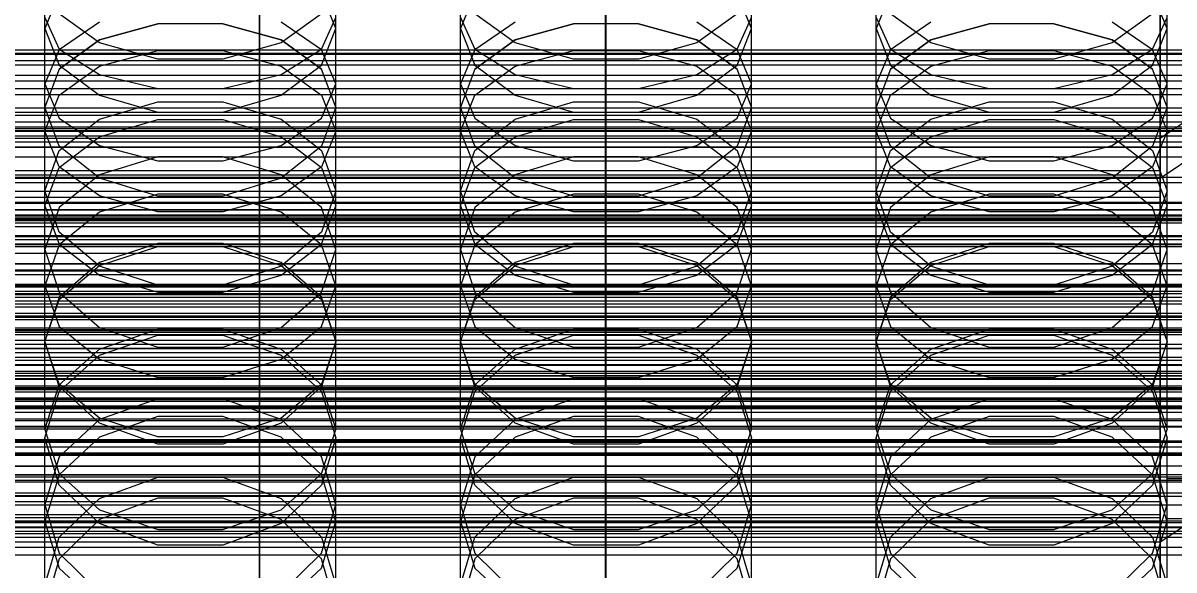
# Model space of a CAD drawing. Header units: millimetres. Extents: x -1970 to 59977, y -65068 to 6837.
# Drawn here: x -34.2 to 132, y -34030.7 to -33951.7 of the extents above; entities that cross this region are included whole.
import ezdxf

# ---------------------------------------------------------------- set-up
doc = ezdxf.new("R2010")
doc.units = ezdxf.units.MM
for name, color, linetype, lineweight in [('COTAS_O', 1, 'Continuous', 0), ('frontal_briquetadora', 7, 'Continuous', 0), ('frontal_C01', 7, 'Continuous', 0), ('frontal_C02', 7, 'Continuous', 0), ('frontal_C03', 7, 'Continuous', 0), ('frontal_mezcladora', 7, 'Continuous', 0), ('frontal_secador', 7, 'Continuous', 0)]:
    doc.layers.add(name, color=color, linetype=linetype, lineweight=lineweight)
doc.dimstyles.new('R19_100', dxfattribs={"dimtxt": 250, "dimasz": 150, "dimexe": 150, "dimexo": 80, "dimgap": 100, "dimtad": 1, "dimtih": 1, "dimtoh": 1, "dimdsep": 46, "dimcen": 0.09, "dimadec": 0, "dimazin": 0, "dimtfac": 1, "dimtdec": 4, "dimtofl": 0, "dimtmove": 0, "dimatfit": 3, "dimfxl": 1, "dimtolj": 1, "dimtzin": 0, "dimarcsym": 0})

# ---------------------------------------------------------------- blocks, each defined once
blk = doc.blocks.new('*D39')
at = {"layer": 'COTAS_O', "color": 0, "lineweight": -2, "transparency": 16777216}
for p, q in [((-1725, -34320), (-1725, -33550)), ((1725, -34320), (1725, -33550)), ((-1575, -33700), (1575, -33700))]:
    blk.add_line(p, q, dxfattribs=at)
at = {"layer": 'COTAS_O', "color": 0, "transparency": 16777216}
for points in [[(-1575, -33675), (-1575, -33725), (-1725, -33700)], [(1575, -33675), (1575, -33725), (1725, -33700)]]:
    blk.add_solid(points, dxfattribs=at)
at = {"layer": 'Defpoints', "color": 0, "transparency": 16777216}
for p in [(1725, -33700), (-1725, -34400), (1725, -34400)]:
    blk.add_point(p, dxfattribs=at)
blk = doc.blocks.new('*D42')
at = {"layer": 'COTAS_O', "color": 0, "lineweight": -2, "transparency": 16777216}
for p, q in [((-570, -33700), (200, -33700)), ((50, -34750), (50, -33850)), ((-570, -34900), (200, -34900))]:
    blk.add_line(p, q, dxfattribs=at)
at = {"layer": 'COTAS_O', "color": 0, "transparency": 16777216}
for points in [[(25, -33850), (75, -33850), (50, -33700)], [(25, -34750), (75, -34750), (50, -34900)]]:
    blk.add_solid(points, dxfattribs=at)
at = {"layer": 'Defpoints', "color": 0, "transparency": 16777216}
for p in [(-650, -33700), (50, -33700), (-650, -34900)]:
    blk.add_point(p, dxfattribs=at)

msp = doc.modelspace()

# ---------------------------------------------------------------- linework, layer by layer
at = {"layer": 'frontal_briquetadora'}
for p, q in [((-31, -33960.462), (-31, -33945.334)), ((11, -33960.462), (11, -33945.334)), ((29, -33960.462), (29, -33945.334)), ((71, -33960.462), (71, -33945.334)), ((89, -33960.462), (89, -33945.334)), ((131, -33960.462), (131, -33945.334)), ((-28.92, -33947.366), (-31, -33952.465)), ((11, -33952.465), (8.92, -33947.366)), ((31.08, -33947.366), (29, -33952.465)), ((71, -33952.465), (68.92, -33947.366)), ((91.08, -33947.366), (89, -33952.465)), ((131, -33952.465), (128.92, -33947.366)), ((-31, -33950.89), (-28.92, -33955.446)), ((-23.094, -33954.52), (-28.92, -33950.361)), ((8.92, -33950.361), (3.094, -33954.52)), ((8.92, -33955.446), (11, -33950.89)), ((29, -33950.89), (31.08, -33955.446)), ((36.906, -33954.52), (31.08, -33950.361)), ((68.92, -33950.361), (63.094, -33954.52)), ((68.92, -33955.446), (71, -33950.89)), ((89, -33950.89), (91.08, -33955.446)), ((96.906, -33954.52), (91.08, -33950.361)), ((128.92, -33950.361), (123.094, -33954.52)), ((128.92, -33955.446), (131, -33950.89)), ((-31, -33967.266), (-31, -33952.465)), ((-31, -33952.465), (-28.92, -33957.738)), ((-23.093, -33951.565), (-28.92, -33955.525)), ((-14.674, -33951.768), (-23.094, -33954.085)), ((-23.094, -33954.085), (-14.674, -33951.768)), ((-5.326, -33951.768), (-14.674, -33951.768)), ((3.094, -33954.085), (-5.326, -33951.768)), ((-5.326, -33951.768), (3.094, -33954.085)), ((8.92, -33955.525), (3.093, -33951.565)), ((8.92, -33957.738), (11, -33952.465)), ((11, -33967.266), (11, -33952.465)), ((29, -33967.266), (29, -33952.465)), ((29, -33952.465), (31.08, -33957.738)), ((36.907, -33951.565), (31.08, -33955.525)), ((45.326, -33951.768), (36.906, -33954.085)), ((36.906, -33954.085), (45.326, -33951.768)), ((54.674, -33951.768), (45.326, -33951.768)), ((63.094, -33954.085), (54.674, -33951.768)), ((54.674, -33951.768), (63.094, -33954.085)), ((68.92, -33955.525), (63.093, -33951.565)), ((68.92, -33957.738), (71, -33952.465)), ((71, -33967.266), (71, -33952.465)), ((89, -33967.266), (89, -33952.465)), ((89, -33952.465), (91.08, -33957.738)), ((96.907, -33951.565), (91.08, -33955.525)), ((105.326, -33951.768), (96.906, -33954.085)), ((96.906, -33954.085), (105.326, -33951.768)), ((114.674, -33951.768), (105.326, -33951.768)), ((123.094, -33954.085), (114.674, -33951.768)), ((114.674, -33951.768), (123.094, -33954.085)), ((128.92, -33955.525), (123.093, -33951.565)), ((128.92, -33957.738), (131, -33952.465)), ((131, -33967.266), (131, -33952.465)), ((-23.094, -33954.085), (-28.92, -33958.344)), ((-28.92, -33958.344), (-23.094, -33954.085)), ((8.92, -33958.344), (3.094, -33954.085)), ((3.094, -33954.085), (8.92, -33958.344)), ((36.906, -33954.085), (31.08, -33958.344)), ((31.08, -33958.344), (36.906, -33954.085)), ((68.92, -33958.344), (63.094, -33954.085)), ((63.094, -33954.085), (68.92, -33958.344)), ((96.906, -33954.085), (91.08, -33958.344)), ((91.08, -33958.344), (96.906, -33954.085)), ((128.92, -33958.344), (123.094, -33954.085)), ((123.094, -33954.085), (128.92, -33958.344)), ((-28.92, -33955.525), (-31, -33960.462)), ((-28.92, -33955.446), (-23.093, -33959.099)), ((-14.674, -33956.878), (-23.094, -33954.52)), ((-23.093, -33957.922), (-14.673, -33955.615)), ((-14.673, -33955.615), (-5.327, -33955.615)), ((-5.327, -33955.615), (3.093, -33957.922)), ((3.094, -33954.52), (-5.326, -33956.878)), ((3.093, -33959.099), (8.92, -33955.446)), ((11, -33960.462), (8.92, -33955.525)), ((31.08, -33955.525), (29, -33960.462)), ((31.08, -33955.446), (36.907, -33959.099)), ((45.326, -33956.878), (36.906, -33954.52)), ((36.907, -33957.922), (45.327, -33955.615)), ((45.327, -33955.615), (54.673, -33955.615)), ((54.673, -33955.615), (63.093, -33957.922)), ((63.094, -33954.52), (54.674, -33956.878)), ((63.093, -33959.099), (68.92, -33955.446)), ((71, -33960.462), (68.92, -33955.525)), ((91.08, -33955.525), (89, -33960.462)), ((91.08, -33955.446), (96.907, -33959.099)), ((105.326, -33956.878), (96.906, -33954.52)), ((96.907, -33957.922), (105.327, -33955.615)), ((105.327, -33955.615), (114.673, -33955.615)), ((114.673, -33955.615), (123.093, -33957.922)), ((123.094, -33954.52), (114.674, -33956.878)), ((123.093, -33959.099), (128.92, -33955.446)), ((131, -33960.462), (128.92, -33955.525)), ((-5.326, -33956.878), (-14.674, -33956.878)), ((54.674, -33956.878), (45.326, -33956.878)), ((114.674, -33956.878), (105.326, -33956.878)), ((-28.92, -33958.344), (-31, -33963.807)), ((-28.92, -33957.738), (-23.094, -33962.092)), ((-28.92, -33962.081), (-23.093, -33957.922)), ((-23.093, -33959.099), (-14.673, -33961.127)), ((-5.327, -33961.127), (3.093, -33959.099)), ((3.093, -33957.922), (8.92, -33962.081)), ((3.094, -33962.092), (8.92, -33957.738)), ((11, -33963.807), (8.92, -33958.344)), ((31.08, -33958.344), (29, -33963.807)), ((31.08, -33957.738), (36.906, -33962.092)), ((31.08, -33962.081), (36.907, -33957.922)), ((36.907, -33959.099), (45.327, -33961.127)), ((54.673, -33961.127), (63.093, -33959.099)), ((63.093, -33957.922), (68.92, -33962.081)), ((63.094, -33962.092), (68.92, -33957.738)), ((71, -33963.807), (68.92, -33958.344)), ((91.08, -33958.344), (89, -33963.807)), ((91.08, -33957.738), (96.906, -33962.092)), ((91.08, -33962.081), (96.907, -33957.922)), ((96.907, -33959.099), (105.327, -33961.127)), ((114.673, -33961.127), (123.093, -33959.099)), ((123.093, -33957.922), (128.92, -33962.081)), ((123.094, -33962.092), (128.92, -33957.738)), ((131, -33963.807), (128.92, -33958.344)), ((-31, -33960.462), (-28.92, -33965.4)), ((8.92, -33965.4), (11, -33960.462)), ((29, -33960.462), (31.08, -33965.4)), ((68.92, -33965.4), (71, -33960.462)), ((89, -33960.462), (91.08, -33965.4)), ((128.92, -33965.4), (131, -33960.462)), ((-31, -33967.266), (-28.92, -33962.081)), ((-23.094, -33962.092), (-14.674, -33964.556)), ((-14.673, -33961.127), (-5.327, -33961.127)), ((-5.326, -33964.556), (3.094, -33962.092)), ((8.92, -33962.081), (11, -33967.266)), ((29, -33967.266), (31.08, -33962.081)), ((36.906, -33962.092), (45.326, -33964.556)), ((45.327, -33961.127), (54.673, -33961.127)), ((54.674, -33964.556), (63.094, -33962.092)), ((68.92, -33962.081), (71, -33967.266)), ((89, -33967.266), (91.08, -33962.081)), ((96.906, -33962.092), (105.326, -33964.556)), ((105.327, -33961.127), (114.673, -33961.127)), ((114.674, -33964.556), (123.094, -33962.092)), ((128.92, -33962.081), (131, -33967.266)), ((-28.92, -33969.438), (-31, -33963.807)), ((-31, -33978.088), (-31, -33963.807)), ((-23.094, -33965.539), (-14.674, -33963.061)), ((-14.674, -33963.061), (-5.326, -33963.061)), ((-5.326, -33963.061), (3.094, -33965.539)), ((11, -33963.807), (8.92, -33969.438)), ((11, -33978.088), (11, -33963.807)), ((31.08, -33969.438), (29, -33963.807)), ((29, -33978.088), (29, -33963.807)), ((36.906, -33965.539), (45.326, -33963.061)), ((45.326, -33963.061), (54.674, -33963.061)), ((54.674, -33963.061), (63.094, -33965.539)), ((71, -33963.807), (68.92, -33969.438)), ((71, -33978.088), (71, -33963.807)), ((91.08, -33969.438), (89, -33963.807)), ((89, -33978.088), (89, -33963.807)), ((96.906, -33965.539), (105.326, -33963.061)), ((105.326, -33963.061), (114.674, -33963.061)), ((114.674, -33963.061), (123.094, -33965.539)), ((131, -33963.807), (128.92, -33969.438)), ((131, -33978.088), (131, -33963.807)), ((-28.92, -33965.4), (-23.093, -33969.359)), ((-28.92, -33970.084), (-23.094, -33965.539)), ((-23.093, -33968.093), (-14.673, -33965.624)), ((-14.674, -33964.556), (-5.326, -33964.556)), ((-14.673, -33965.624), (-5.327, -33965.624)), ((-5.327, -33965.624), (3.093, -33968.093)), ((3.093, -33969.359), (8.92, -33965.4)), ((3.094, -33965.539), (8.92, -33970.084)), ((31.08, -33965.4), (36.907, -33969.359)), ((31.08, -33970.084), (36.906, -33965.539)), ((36.907, -33968.093), (45.327, -33965.624)), ((45.326, -33964.556), (54.674, -33964.556)), ((45.327, -33965.624), (54.673, -33965.624)), ((54.673, -33965.624), (63.093, -33968.093)), ((63.093, -33969.359), (68.92, -33965.4)), ((63.094, -33965.539), (68.92, -33970.084)), ((91.08, -33965.4), (96.907, -33969.359)), ((91.08, -33970.084), (96.906, -33965.539)), ((96.907, -33968.093), (105.327, -33965.624)), ((105.326, -33964.556), (114.674, -33964.556)), ((105.327, -33965.624), (114.673, -33965.624)), ((114.673, -33965.624), (123.093, -33968.093)), ((123.093, -33969.359), (128.92, -33965.4)), ((123.094, -33965.539), (128.92, -33970.084)), ((-28.92, -33972.452), (-31, -33967.266)), ((11, -33967.266), (8.92, -33972.452)), ((31.08, -33972.452), (29, -33967.266)), ((71, -33967.266), (68.92, -33972.452)), ((91.08, -33972.452), (89, -33967.266)), ((131, -33967.266), (128.92, -33972.452)), ((-28.92, -33972.541), (-23.093, -33968.093)), ((3.093, -33968.093), (8.92, -33972.541)), ((31.08, -33972.541), (36.907, -33968.093)), ((63.093, -33968.093), (68.92, -33972.541)), ((91.08, -33972.541), (96.907, -33968.093)), ((123.093, -33968.093), (128.92, -33972.541)), ((-31, -33975.899), (-28.92, -33970.084)), ((-23.094, -33974.075), (-28.92, -33969.438)), ((-23.093, -33969.359), (-14.673, -33971.557)), ((-5.327, -33971.557), (3.093, -33969.359)), ((8.92, -33969.438), (3.094, -33974.075)), ((8.92, -33970.084), (11, -33975.899)), ((29, -33975.899), (31.08, -33970.084)), ((36.906, -33974.075), (31.08, -33969.438)), ((36.907, -33969.359), (45.327, -33971.557)), ((54.673, -33971.557), (63.093, -33969.359)), ((68.92, -33969.438), (63.094, -33974.075)), ((68.92, -33970.084), (71, -33975.899)), ((89, -33975.899), (91.08, -33970.084)), ((96.906, -33974.075), (91.08, -33969.438)), ((96.907, -33969.359), (105.327, -33971.557)), ((114.673, -33971.557), (123.093, -33969.359)), ((128.92, -33969.438), (123.094, -33974.075)), ((128.92, -33970.084), (131, -33975.899)), ((-31, -33978.088), (-28.92, -33972.541)), ((-23.093, -33976.61), (-28.92, -33972.452)), ((-14.674, -33971.009), (-23.094, -33973.591)), ((-5.326, -33971.009), (-14.674, -33971.009)), ((-14.673, -33971.557), (-5.327, -33971.557)), ((3.094, -33973.591), (-5.326, -33971.009)), ((8.92, -33972.452), (3.093, -33976.61)), ((8.92, -33972.541), (11, -33978.088)), ((29, -33978.088), (31.08, -33972.541)), ((36.907, -33976.61), (31.08, -33972.452)), ((45.326, -33971.009), (36.906, -33973.591)), ((54.674, -33971.009), (45.326, -33971.009)), ((45.327, -33971.557), (54.673, -33971.557)), ((63.094, -33973.591), (54.674, -33971.009)), ((68.92, -33972.452), (63.093, -33976.61)), ((68.92, -33972.541), (71, -33978.088)), ((89, -33978.088), (91.08, -33972.541)), ((96.907, -33976.61), (91.08, -33972.452)), ((105.326, -33971.009), (96.906, -33973.591)), ((114.674, -33971.009), (105.326, -33971.009)), ((105.327, -33971.557), (114.673, -33971.557)), ((123.094, -33973.591), (114.674, -33971.009)), ((128.92, -33972.452), (123.093, -33976.61)), ((128.92, -33972.541), (131, -33978.088)), ((-23.094, -33973.591), (-28.92, -33978.321)), ((-14.674, -33976.695), (-23.094, -33974.075)), ((3.094, -33974.075), (-5.326, -33976.695)), ((8.92, -33978.321), (3.094, -33973.591)), ((36.906, -33973.591), (31.08, -33978.321)), ((45.326, -33976.695), (36.906, -33974.075)), ((63.094, -33974.075), (54.674, -33976.695)), ((68.92, -33978.321), (63.094, -33973.591)), ((96.906, -33973.591), (91.08, -33978.321)), ((105.326, -33976.695), (96.906, -33974.075)), ((123.094, -33974.075), (114.674, -33976.695)), ((128.92, -33978.321), (123.094, -33973.591)), ((-28.92, -33981.875), (-31, -33975.899)), ((-31, -33989.624), (-31, -33975.899)), ((-14.673, -33976.379), (-23.093, -33979.002)), ((-14.673, -33978.918), (-23.093, -33976.61)), ((-5.326, -33976.695), (-14.674, -33976.695)), ((-5.327, -33976.379), (-14.673, -33976.379)), ((3.093, -33979.002), (-5.327, -33976.379)), ((3.093, -33976.61), (-5.327, -33978.918)), ((11, -33975.899), (8.92, -33981.875)), ((11, -33989.624), (11, -33975.899)), ((31.08, -33981.875), (29, -33975.899)), ((29, -33989.624), (29, -33975.899)), ((45.327, -33976.379), (36.907, -33979.002)), ((45.327, -33978.918), (36.907, -33976.61)), ((54.674, -33976.695), (45.326, -33976.695)), ((54.673, -33976.379), (45.327, -33976.379)), ((63.093, -33979.002), (54.673, -33976.379)), ((63.093, -33976.61), (54.673, -33978.918)), ((71, -33975.899), (68.92, -33981.875)), ((71, -33989.624), (71, -33975.899)), ((91.08, -33981.875), (89, -33975.899)), ((89, -33989.624), (89, -33975.899)), ((105.327, -33976.379), (96.907, -33979.002)), ((105.327, -33978.918), (96.907, -33976.61)), ((114.674, -33976.695), (105.326, -33976.695)), ((114.673, -33976.379), (105.327, -33976.379)), ((123.093, -33979.002), (114.673, -33976.379)), ((123.093, -33976.61), (114.673, -33978.918)), ((131, -33975.899), (128.92, -33981.875)), ((131, -33989.624), (131, -33975.899)), ((-31, -33978.088), (-28.92, -33983.634)), ((-28.92, -33978.321), (-31, -33984.362)), ((-23.093, -33979.002), (-28.92, -33983.729)), ((-5.327, -33978.918), (-14.673, -33978.918)), ((8.92, -33983.729), (3.093, -33979.002)), ((8.92, -33983.634), (11, -33978.088)), ((11, -33984.362), (8.92, -33978.321)), ((29, -33978.088), (31.08, -33983.634)), ((31.08, -33978.321), (29, -33984.362)), ((36.907, -33979.002), (31.08, -33983.729)), ((54.673, -33978.918), (45.327, -33978.918)), ((68.92, -33983.729), (63.093, -33979.002)), ((68.92, -33983.634), (71, -33978.088)), ((71, -33984.362), (68.92, -33978.321)), ((89, -33978.088), (91.08, -33983.634)), ((91.08, -33978.321), (89, -33984.362)), ((96.907, -33979.002), (91.08, -33983.729)), ((114.673, -33978.918), (105.327, -33978.918)), ((128.92, -33983.729), (123.093, -33979.002)), ((128.92, -33983.634), (131, -33978.088)), ((131, -33984.362), (128.92, -33978.321)), ((-23.094, -33986.783), (-28.92, -33981.875)), ((8.92, -33981.875), (3.094, -33986.783)), ((36.906, -33986.783), (31.08, -33981.875)), ((68.92, -33981.875), (63.094, -33986.783)), ((96.906, -33986.783), (91.08, -33981.875)), ((128.92, -33981.875), (123.094, -33986.783)), ((-28.92, -33983.729), (-31, -33989.624)), ((-28.92, -33983.634), (-23.093, -33988.082)), ((-14.674, -33983.539), (-23.094, -33986.271)), ((-23.093, -33986.673), (-14.673, -33983.95)), ((-5.326, -33983.539), (-14.674, -33983.539)), ((-14.673, -33983.95), (-5.327, -33983.95)), ((-5.327, -33983.95), (3.093, -33986.673)), ((3.094, -33986.271), (-5.326, -33983.539)), ((3.093, -33988.082), (8.92, -33983.634)), ((11, -33989.624), (8.92, -33983.729)), ((31.08, -33983.729), (29, -33989.624)), ((31.08, -33983.634), (36.907, -33988.082)), ((45.326, -33983.539), (36.906, -33986.271)), ((36.907, -33986.673), (45.327, -33983.95)), ((54.674, -33983.539), (45.326, -33983.539)), ((45.327, -33983.95), (54.673, -33983.95)), ((54.673, -33983.95), (63.093, -33986.673)), ((63.094, -33986.271), (54.674, -33983.539)), ((63.093, -33988.082), (68.92, -33983.634)), ((71, -33989.624), (68.92, -33983.729)), ((91.08, -33983.729), (89, -33989.624)), ((91.08, -33983.634), (96.907, -33988.082)), ((105.326, -33983.539), (96.906, -33986.271)), ((96.907, -33986.673), (105.327, -33983.95)), ((114.674, -33983.539), (105.326, -33983.539)), ((105.327, -33983.95), (114.673, -33983.95)), ((114.673, -33983.95), (123.093, -33986.673)), ((123.094, -33986.271), (114.674, -33983.539)), ((123.093, -33988.082), (128.92, -33983.634)), ((131, -33989.624), (128.92, -33983.729)), ((-31, -33997.699), (-31, -33984.362)), ((-31, -33984.362), (-28.92, -33990.56)), ((8.92, -33990.56), (11, -33984.362)), ((11, -33997.699), (11, -33984.362)), ((29, -33997.699), (29, -33984.362)), ((29, -33984.362), (31.08, -33990.56)), ((68.92, -33990.56), (71, -33984.362)), ((71, -33997.699), (71, -33984.362)), ((89, -33997.699), (89, -33984.362)), ((89, -33984.362), (91.08, -33990.56)), ((128.92, -33990.56), (131, -33984.362)), ((131, -33997.699), (131, -33984.362)), ((-23.094, -33986.271), (-28.92, -33991.269)), ((-28.92, -33991.58), (-23.093, -33986.673)), ((-14.674, -33989.552), (-23.094, -33986.783)), ((3.094, -33986.783), (-5.326, -33989.552)), ((3.093, -33986.673), (8.92, -33991.58)), ((8.92, -33991.269), (3.094, -33986.271)), ((36.906, -33986.271), (31.08, -33991.269)), ((31.08, -33991.58), (36.907, -33986.673)), ((45.326, -33989.552), (36.906, -33986.783)), ((63.094, -33986.783), (54.674, -33989.552)), ((63.093, -33986.673), (68.92, -33991.58)), ((68.92, -33991.269), (63.094, -33986.271)), ((96.906, -33986.271), (91.08, -33991.269)), ((91.08, -33991.58), (96.907, -33986.673)), ((105.326, -33989.552), (96.906, -33986.783)), ((123.094, -33986.783), (114.674, -33989.552)), ((123.093, -33986.673), (128.92, -33991.58)), ((128.92, -33991.269), (123.094, -33986.271)), ((-23.093, -33988.082), (-14.673, -33990.551)), ((-5.327, -33990.551), (3.093, -33988.082)), ((36.907, -33988.082), (45.327, -33990.551)), ((54.673, -33990.551), (63.093, -33988.082)), ((96.907, -33988.082), (105.327, -33990.551)), ((114.673, -33990.551), (123.093, -33988.082)), ((-31, -33989.624), (-28.92, -33995.519)), ((-28.92, -33990.56), (-23.094, -33995.642)), ((-5.326, -33989.552), (-14.674, -33989.552)), ((-14.673, -33990.551), (-5.327, -33990.551)), ((3.094, -33995.642), (8.92, -33990.56)), ((8.92, -33995.519), (11, -33989.624)), ((29, -33989.624), (31.08, -33995.519)), ((31.08, -33990.56), (36.906, -33995.642)), ((54.674, -33989.552), (45.326, -33989.552)), ((45.327, -33990.551), (54.673, -33990.551)), ((63.094, -33995.642), (68.92, -33990.56)), ((68.92, -33995.519), (71, -33989.624)), ((89, -33989.624), (91.08, -33995.519)), ((91.08, -33990.56), (96.906, -33995.642)), ((114.674, -33989.552), (105.326, -33989.552)), ((105.327, -33990.551), (114.673, -33990.551)), ((123.094, -33995.642), (128.92, -33990.56)), ((128.92, -33995.519), (131, -33989.624)), ((-28.92, -33991.269), (-31, -33997.637)), ((-31, -33997.699), (-28.92, -33991.58)), ((11, -33997.637), (8.92, -33991.269)), ((8.92, -33991.58), (11, -33997.699)), ((31.08, -33991.269), (29, -33997.637)), ((29, -33997.699), (31.08, -33991.58)), ((71, -33997.637), (68.92, -33991.269)), ((68.92, -33991.58), (71, -33997.699)), ((91.08, -33991.269), (89, -33997.637)), ((89, -33997.699), (91.08, -33991.58)), ((131, -33997.637), (128.92, -33991.269)), ((128.92, -33991.58), (131, -33997.699)), ((-28.92, -33995.519), (-23.093, -34000.246)), ((-23.094, -33995.642), (-14.674, -33998.507)), ((-5.326, -33998.507), (3.094, -33995.642)), ((3.093, -34000.246), (8.92, -33995.519)), ((31.08, -33995.519), (36.907, -34000.246)), ((36.906, -33995.642), (45.326, -33998.507)), ((54.674, -33998.507), (63.094, -33995.642)), ((63.093, -34000.246), (68.92, -33995.519)), ((91.08, -33995.519), (96.907, -34000.246)), ((96.906, -33995.642), (105.326, -33998.507)), ((114.674, -33998.507), (123.094, -33995.642)), ((123.093, -34000.246), (128.92, -33995.519)), ((-23.094, -33999.647), (-14.674, -33996.77)), ((-23.093, -33998.756), (-14.673, -33995.888)), ((-14.674, -33996.77), (-5.326, -33996.77)), ((-14.673, -33995.888), (-5.327, -33995.888)), ((-5.327, -33995.888), (3.093, -33998.756)), ((-5.326, -33996.77), (3.094, -33999.647)), ((36.906, -33999.647), (45.326, -33996.77)), ((36.907, -33998.756), (45.327, -33995.888)), ((45.326, -33996.77), (54.674, -33996.77)), ((45.327, -33995.888), (54.673, -33995.888)), ((54.673, -33995.888), (63.093, -33998.756)), ((54.674, -33996.77), (63.094, -33999.647)), ((96.906, -33999.647), (105.326, -33996.77)), ((96.907, -33998.756), (105.327, -33995.888)), ((105.326, -33996.77), (114.674, -33996.77)), ((105.327, -33995.888), (114.673, -33995.888)), ((114.673, -33995.888), (123.093, -33998.756)), ((114.674, -33996.77), (123.094, -33999.647)), ((-28.92, -34004.156), (-31, -33997.637)), ((-31, -34010.365), (-31, -33997.637)), ((-28.92, -34003.818), (-31, -33997.699)), ((-28.92, -34003.922), (-23.093, -33998.756)), ((-14.674, -33998.507), (-5.326, -33998.507)), ((3.093, -33998.756), (8.92, -34003.922)), ((11, -33997.637), (8.92, -34004.156)), ((11, -33997.699), (8.92, -34003.818)), ((11, -34010.365), (11, -33997.637)), ((31.08, -34004.156), (29, -33997.637)), ((29, -34010.365), (29, -33997.637)), ((31.08, -34003.818), (29, -33997.699)), ((31.08, -34003.922), (36.907, -33998.756)), ((45.326, -33998.507), (54.674, -33998.507)), ((63.093, -33998.756), (68.92, -34003.922)), ((71, -33997.637), (68.92, -34004.156)), ((71, -33997.699), (68.92, -34003.818)), ((71, -34010.365), (71, -33997.637)), ((91.08, -34004.156), (89, -33997.637)), ((89, -34010.365), (89, -33997.637)), ((91.08, -34003.818), (89, -33997.699)), ((91.08, -34003.922), (96.907, -33998.756)), ((105.326, -33998.507), (114.674, -33998.507)), ((123.093, -33998.756), (128.92, -34003.922)), ((131, -33997.637), (128.92, -34004.156)), ((131, -33997.699), (128.92, -34003.818)), ((131, -34010.365), (131, -33997.637)), ((-28.92, -34004.9), (-23.094, -33999.647)), ((-23.093, -34000.246), (-14.673, -34002.87)), ((-5.327, -34002.87), (3.093, -34000.246)), ((3.094, -33999.647), (8.92, -34004.9)), ((31.08, -34004.9), (36.906, -33999.647)), ((36.907, -34000.246), (45.327, -34002.87)), ((54.673, -34002.87), (63.093, -34000.246)), ((63.094, -33999.647), (68.92, -34004.9)), ((91.08, -34004.9), (96.906, -33999.647)), ((96.907, -34000.246), (105.327, -34002.87)), ((114.673, -34002.87), (123.093, -34000.246)), ((123.094, -33999.647), (128.92, -34004.9)), ((-31, -34010.365), (-28.92, -34003.922)), ((-23.093, -34008.725), (-28.92, -34003.818)), ((-14.673, -34002.87), (-5.327, -34002.87)), ((8.92, -34003.818), (3.093, -34008.725)), ((8.92, -34003.922), (11, -34010.365)), ((29, -34010.365), (31.08, -34003.922)), ((36.907, -34008.725), (31.08, -34003.818)), ((45.327, -34002.87), (54.673, -34002.87)), ((68.92, -34003.818), (63.093, -34008.725)), ((68.92, -34003.922), (71, -34010.365)), ((89, -34010.365), (91.08, -34003.922)), ((96.907, -34008.725), (91.08, -34003.818)), ((105.327, -34002.87), (114.673, -34002.87)), ((128.92, -34003.818), (123.093, -34008.725)), ((128.92, -34003.922), (131, -34010.365)), ((-31, -34011.581), (-28.92, -34004.9)), ((-23.094, -34009.49), (-28.92, -34004.156)), ((8.92, -34004.156), (3.094, -34009.49)), ((8.92, -34004.9), (11, -34011.581)), ((29, -34011.581), (31.08, -34004.9)), ((36.906, -34009.49), (31.08, -34004.156)), ((68.92, -34004.156), (63.094, -34009.49)), ((68.92, -34004.9), (71, -34011.581)), ((89, -34011.581), (91.08, -34004.9)), ((96.906, -34009.49), (91.08, -34004.156)), ((128.92, -34004.156), (123.094, -34009.49)), ((128.92, -34004.9), (131, -34011.581)), ((-14.674, -34005.966), (-23.094, -34008.934)), ((-5.326, -34005.966), (-14.674, -34005.966)), ((3.094, -34008.934), (-5.326, -34005.966)), ((45.326, -34005.966), (36.906, -34008.934)), ((54.674, -34005.966), (45.326, -34005.966)), ((63.094, -34008.934), (54.674, -34005.966)), ((105.326, -34005.966), (96.906, -34008.934)), ((114.674, -34005.966), (105.326, -34005.966)), ((123.094, -34008.934), (114.674, -34005.966)), ((-23.094, -34008.934), (-28.92, -34014.352)), ((-14.673, -34008.499), (-23.093, -34011.504)), ((-14.673, -34011.448), (-23.093, -34008.725)), ((-5.327, -34008.499), (-14.673, -34008.499)), ((3.093, -34011.504), (-5.327, -34008.499)), ((3.093, -34008.725), (-5.327, -34011.448)), ((8.92, -34014.351), (3.094, -34008.934)), ((36.906, -34008.934), (31.08, -34014.352)), ((45.327, -34008.499), (36.907, -34011.504)), ((45.327, -34011.448), (36.907, -34008.725)), ((54.673, -34008.499), (45.327, -34008.499)), ((63.093, -34011.504), (54.673, -34008.499)), ((63.093, -34008.725), (54.673, -34011.448)), ((68.92, -34014.351), (63.094, -34008.934)), ((96.906, -34008.934), (91.08, -34014.352)), ((105.327, -34008.499), (96.907, -34011.504)), ((105.327, -34011.448), (96.907, -34008.725)), ((114.673, -34008.499), (105.327, -34008.499)), ((123.093, -34011.504), (114.673, -34008.499)), ((123.093, -34008.725), (114.673, -34011.448)), ((128.92, -34014.351), (123.094, -34008.934)), ((-31, -34010.365), (-28.92, -34016.808)), ((-14.674, -34012.492), (-23.094, -34009.49)), ((3.094, -34009.49), (-5.326, -34012.492)), ((8.92, -34016.808), (11, -34010.365)), ((29, -34010.365), (31.08, -34016.808)), ((45.326, -34012.492), (36.906, -34009.49)), ((63.094, -34009.49), (54.674, -34012.492)), ((68.92, -34016.808), (71, -34010.365)), ((89, -34010.365), (91.08, -34016.808)), ((105.326, -34012.492), (96.906, -34009.49)), ((123.094, -34009.49), (114.674, -34012.492)), ((128.92, -34016.808), (131, -34010.365)), ((-28.92, -34018.404), (-31, -34011.581)), ((-31, -34023.669), (-31, -34011.581)), ((-23.093, -34011.504), (-28.92, -34016.918)), ((-5.327, -34011.448), (-14.673, -34011.448)), ((8.92, -34016.918), (3.093, -34011.504)), ((11, -34011.581), (8.92, -34018.404)), ((11, -34023.669), (11, -34011.581)), ((31.08, -34018.404), (29, -34011.581)), ((29, -34023.669), (29, -34011.581)), ((36.907, -34011.504), (31.08, -34016.918)), ((54.673, -34011.448), (45.327, -34011.448)), ((68.92, -34016.918), (63.093, -34011.504)), ((71, -34011.581), (68.92, -34018.404)), ((71, -34023.669), (71, -34011.581)), ((91.08, -34018.404), (89, -34011.581)), ((89, -34023.669), (89, -34011.581)), ((96.907, -34011.504), (91.08, -34016.918)), ((114.673, -34011.448), (105.327, -34011.448)), ((128.92, -34016.918), (123.093, -34011.504)), ((131, -34011.581), (128.92, -34018.404)), ((131, -34023.669), (131, -34011.581)), ((-5.326, -34012.492), (-14.674, -34012.492)), ((54.674, -34012.492), (45.326, -34012.492)), ((114.674, -34012.492), (105.326, -34012.492)), ((-28.92, -34014.352), (-31, -34021.231)), ((11, -34021.231), (8.92, -34014.351)), ((31.08, -34014.352), (29, -34021.231)), ((71, -34021.231), (68.92, -34014.351)), ((91.08, -34014.352), (89, -34021.231)), ((131, -34021.231), (128.92, -34014.351)), ((-28.92, -34016.918), (-31, -34023.669)), ((-28.92, -34016.808), (-23.093, -34021.975)), ((-23.093, -34020.357), (-14.673, -34017.265)), ((-14.673, -34017.265), (-5.327, -34017.265)), ((-5.327, -34017.265), (3.093, -34020.357)), ((3.093, -34021.975), (8.92, -34016.808)), ((11, -34023.669), (8.92, -34016.918)), ((31.08, -34016.918), (29, -34023.669)), ((31.08, -34016.808), (36.907, -34021.975)), ((36.907, -34020.357), (45.327, -34017.265)), ((45.327, -34017.265), (54.673, -34017.265)), ((54.673, -34017.265), (63.093, -34020.357)), ((63.093, -34021.975), (68.92, -34016.808)), ((71, -34023.669), (68.92, -34016.918)), ((91.08, -34016.918), (89, -34023.669)), ((91.08, -34016.808), (96.907, -34021.975)), ((96.907, -34020.357), (105.327, -34017.265)), ((105.327, -34017.265), (114.673, -34017.265)), ((114.673, -34017.265), (123.093, -34020.357)), ((123.093, -34021.975), (128.92, -34016.808)), ((131, -34023.669), (128.92, -34016.918)), ((-23.094, -34023.977), (-28.92, -34018.404)), ((8.92, -34018.404), (3.094, -34023.977)), ((36.906, -34023.977), (31.08, -34018.404)), ((68.92, -34018.404), (63.094, -34023.977)), ((96.906, -34023.977), (91.08, -34018.404)), ((128.92, -34018.404), (123.094, -34023.977)), ((-28.92, -34025.929), (-23.093, -34020.357)), ((-14.674, -34020.296), (-23.094, -34023.397)), ((-5.326, -34020.296), (-14.674, -34020.296)), ((3.094, -34023.397), (-5.326, -34020.296)), ((3.093, -34020.357), (8.92, -34025.929)), ((31.08, -34025.929), (36.907, -34020.357)), ((45.326, -34020.296), (36.906, -34023.397)), ((54.674, -34020.296), (45.326, -34020.296)), ((63.094, -34023.397), (54.674, -34020.296)), ((63.093, -34020.357), (68.92, -34025.929)), ((91.08, -34025.929), (96.907, -34020.357)), ((105.326, -34020.296), (96.906, -34023.397)), ((114.674, -34020.296), (105.326, -34020.296)), ((123.094, -34023.397), (114.674, -34020.296)), ((123.093, -34020.357), (128.92, -34025.929)), ((-31, -34032.877), (-31, -34021.231)), ((-31, -34021.231), (-28.92, -34028.248)), ((-23.093, -34021.975), (-14.673, -34024.842)), ((-5.327, -34024.842), (3.093, -34021.975)), ((8.92, -34028.248), (11, -34021.231)), ((11, -34032.877), (11, -34021.231)), ((29, -34032.877), (29, -34021.231)), ((29, -34021.231), (31.08, -34028.248)), ((36.907, -34021.975), (45.327, -34024.842)), ((54.673, -34024.842), (63.093, -34021.975)), ((68.92, -34028.248), (71, -34021.231)), ((71, -34032.877), (71, -34021.231)), ((89, -34032.877), (89, -34021.231)), ((89, -34021.231), (91.08, -34028.248)), ((96.907, -34021.975), (105.327, -34024.842)), ((114.673, -34024.842), (123.093, -34021.975)), ((128.92, -34028.248), (131, -34021.231)), ((131, -34032.877), (131, -34021.231)), ((-31, -34023.669), (-28.92, -34030.42)), ((-23.094, -34023.397), (-28.92, -34029.048)), ((-14.674, -34027.11), (-23.094, -34023.977)), ((3.094, -34023.977), (-5.326, -34027.11)), ((8.92, -34029.048), (3.094, -34023.397)), ((8.92, -34030.42), (11, -34023.669)), ((29, -34023.669), (31.08, -34030.42)), ((36.906, -34023.397), (31.08, -34029.048)), ((45.326, -34027.11), (36.906, -34023.977)), ((63.094, -34023.977), (54.674, -34027.11)), ((68.92, -34029.048), (63.094, -34023.397)), ((68.92, -34030.42), (71, -34023.669)), ((89, -34023.669), (91.08, -34030.42)), ((96.906, -34023.397), (91.08, -34029.048)), ((105.326, -34027.11), (96.906, -34023.977)), ((123.094, -34023.977), (114.674, -34027.11)), ((128.92, -34029.048), (123.094, -34023.397)), ((128.92, -34030.42), (131, -34023.669)), ((-14.673, -34024.842), (-5.327, -34024.842)), ((45.327, -34024.842), (54.673, -34024.842)), ((105.327, -34024.842), (114.673, -34024.842)), ((-31, -34032.877), (-28.92, -34025.929)), ((-5.326, -34027.11), (-14.674, -34027.11)), ((8.92, -34025.929), (11, -34032.877)), ((29, -34032.877), (31.08, -34025.929)), ((54.674, -34027.11), (45.326, -34027.11)), ((68.92, -34025.929), (71, -34032.877)), ((89, -34032.877), (91.08, -34025.929)), ((114.674, -34027.11), (105.326, -34027.11)), ((128.92, -34025.929), (131, -34032.877)), ((-28.92, -34029.048), (-31, -34036.213)), ((-28.92, -34028.248), (-23.094, -34033.973)), ((3.094, -34033.973), (8.92, -34028.248)), ((11, -34036.213), (8.92, -34029.048)), ((31.08, -34029.048), (29, -34036.213)), ((31.08, -34028.248), (36.906, -34033.973)), ((63.094, -34033.973), (68.92, -34028.248)), ((71, -34036.213), (68.92, -34029.048)), ((91.08, -34029.048), (89, -34036.213)), ((91.08, -34028.248), (96.906, -34033.973)), ((123.094, -34033.973), (128.92, -34028.248)), ((131, -34036.213), (128.92, -34029.048)), ((-28.92, -34030.42), (-23.093, -34035.834)), ((3.093, -34035.834), (8.92, -34030.42)), ((31.08, -34030.42), (36.907, -34035.834)), ((63.093, -34035.834), (68.92, -34030.42)), ((91.08, -34030.42), (96.907, -34035.834)), ((123.093, -34035.834), (128.92, -34030.42))]:
    msp.add_line(p, q, dxfattribs=at)
at = {"layer": 'frontal_C01'}
for p, q in [((0, -34026.66), (0, -33729.964)), ((130, -34026.66), (130, -33729.964)), ((0, -33735.682), (0, -34032.379)), ((130, -33735.682), (130, -34032.379)), ((228.298, -33961.061), (130, -34026.66)), ((430, -33964.596), (-430, -33964.596)), ((430, -33969.596), (-430, -33969.596)), ((430, -34019.596), (-430, -34019.596)), ((430, -34024.596), (-430, -34024.596)), ((0, -34026.66), (-130, -34026.66)), ((0, -34323.357), (0, -34026.66)), ((130, -34026.66), (0, -34026.66)), ((130, -34323.357), (130, -34026.66))]:
    msp.add_line(p, q, dxfattribs=at)
at = {"layer": 'frontal_C02'}
for p, q in [((0, -33968.332), (0, -33683.511)), ((130, -33968.332), (130, -33683.511)), ((0, -33689.252), (0, -33974.073)), ((130, -33689.252), (130, -33974.073)), ((228.298, -33902.474), (130, -33968.332)), ((130, -33974.073), (228.298, -33908.215)), ((-450, -33959.212), (450, -33959.212)), ((0, -33968.332), (-130, -33968.332)), ((0, -34253.153), (0, -33968.332)), ((130, -33968.332), (0, -33968.332)), ((130, -34253.153), (130, -33968.332)), ((-130, -33972.98), (130, -33972.98)), ((-130, -33973.616), (130, -33973.616)), ((-130, -33974.073), (0, -33974.073)), ((-130, -33974.073), (130, -33974.073)), ((0, -33974.073), (0, -34258.894)), ((0, -33974.073), (130, -33974.073)), ((130, -33973.616), (130, -33972.98)), ((130, -33972.98), (130, -33974.073)), ((130, -33975.939), (130, -33973.616)), ((130, -33974.073), (130, -34258.894)), ((130, -33974.073), (130, -33976.822)), ((-130, -33975.939), (130, -33975.939)), ((-130, -33976.822), (130, -33976.822)), ((130, -33979.79), (130, -33975.939)), ((130, -33976.822), (130, -33981.04)), ((-130, -33979.79), (130, -33979.79)), ((130, -33984.907), (130, -33979.79)), ((-130, -33981.04), (130, -33981.04)), ((130, -33981.04), (130, -33986.437)), ((-130, -33984.907), (130, -33984.907)), ((130, -33990.941), (130, -33984.907)), ((-130, -33986.437), (130, -33986.437)), ((130, -33986.437), (130, -33992.648)), ((-148, -33989.37), (148, -33989.37)), ((-148, -33989.595), (148, -33989.595)), ((-148, -33989.757), (148, -33989.757)), ((-148, -33990.418), (148, -33990.418)), ((-148, -33990.731), (148, -33990.731)), ((-148, -33991.783), (148, -33991.783)), ((-148, -33992.226), (148, -33992.226)), ((130, -33990.941), (-130, -33990.941)), ((130, -33997.481), (130, -33990.941)), ((-148, -33993.596), (148, -33993.596)), ((-148, -33994.138), (148, -33994.138)), ((-130, -33992.648), (130, -33992.648)), ((130, -33992.648), (130, -33999.248)), ((148, -33995.734), (-148, -33995.734)), ((-148, -33996.339), (148, -33996.339)), ((-130, -33997.481), (130, -33997.481)), ((130, -34004.081), (130, -33997.481)), ((-148, -33998.051), (148, -33998.051)), ((-148, -33998.677), (148, -33998.677)), ((-148, -34000.39), (148, -34000.39)), ((-130, -33999.248), (130, -33999.248)), ((130, -33999.248), (130, -34005.788)), ((-148, -34000.995), (148, -34000.995)), ((-148, -34002.59), (148, -34002.59)), ((-148, -34003.133), (148, -34003.133)), ((-130, -34004.081), (130, -34004.081)), ((130, -34010.291), (130, -34004.081)), ((430, -34004.136), (-430, -34004.136)), ((-148, -34004.503), (148, -34004.503)), ((-148, -34004.946), (148, -34004.946)), ((-130, -34005.788), (130, -34005.788)), ((130, -34005.788), (130, -34011.822)), ((-148, -34005.997), (148, -34005.997)), ((-148, -34006.31), (148, -34006.31)), ((-148, -34006.971), (148, -34006.971)), ((-148, -34007.133), (148, -34007.133)), ((-148, -34007.359), (148, -34007.359)), ((430, -34009.136), (-430, -34009.136)), ((-130, -34010.291), (130, -34010.291)), ((130, -34015.689), (130, -34010.291)), ((-130, -34011.822), (130, -34011.822)), ((130, -34011.822), (130, -34016.939)), ((-130, -34015.689), (130, -34015.689)), ((130, -34019.906), (130, -34015.689)), ((-130, -34016.939), (130, -34016.939)), ((130, -34016.939), (130, -34020.79)), ((131, -34023.283), (131, -34017.437)), ((131, -34017.437), (149, -34017.437)), ((131, -34062.959), (131, -34017.437)), ((-130, -34019.906), (130, -34019.906)), ((130, -34022.655), (130, -34019.906)), ((-130, -34020.79), (130, -34020.79)), ((130, -34020.79), (130, -34023.113)), ((-130, -34022.655), (130, -34022.655)), ((-130, -34023.113), (130, -34023.113)), ((-130, -34023.749), (130, -34023.749)), ((130, -34023.749), (130, -34022.655)), ((130, -34023.113), (130, -34023.749)), ((149, -34023.283), (131, -34023.283)), ((131, -34068.804), (131, -34023.283))]:
    msp.add_line(p, q, dxfattribs=at)
at = {"layer": 'frontal_C03'}
for p, q in [((-1500, -33955.526), (1500, -33955.526)), ((1250, -33956.228), (-1250, -33956.228)), ((1250, -33957.109), (-1250, -33957.109)), ((1250, -33957.763), (-1250, -33957.763)), ((1250, -33960.07), (-1250, -33960.07)), ((-1250, -33961.128), (1250, -33961.128)), ((1250, -33963.98), (-1250, -33963.98)), ((1250, -33965.037), (-1250, -33965.037)), ((1500, -33966.934), (-1500, -33966.934)), ((1500, -33967.219), (-1500, -33967.219)), ((1250, -33967.345), (-1250, -33967.345)), ((1250, -33967.998), (-1250, -33967.998)), ((1250, -33968.879), (-1250, -33968.879)), ((-1500, -33978.628), (1500, -33978.628)), ((1250, -33978.686), (-1250, -33978.686)), ((1250, -33979.567), (-1250, -33979.567)), ((1250, -33980.221), (-1250, -33980.221)), ((1250, -33982.528), (-1250, -33982.528)), ((-1250, -33983.585), (1250, -33983.585)), ((1250, -33986.437), (-1250, -33986.437)), ((1250, -33987.495), (-1250, -33987.495)), ((1250, -33989.802), (-1250, -33989.802)), ((1250, -33990.456), (-1250, -33990.456)), ((1250, -33991.337), (-1250, -33991.337)), ((1250, -34001.143), (-1250, -34001.143)), ((1250, -34002.025), (-1250, -34002.025)), ((1250, -34002.678), (-1250, -34002.678)), ((1250, -34004.986), (-1250, -34004.986)), ((-1250, -34006.043), (1250, -34006.043)), ((1250, -34008.895), (-1250, -34008.895)), ((1250, -34009.952), (-1250, -34009.952)), ((1250, -34012.26), (-1250, -34012.26)), ((1250, -34012.913), (-1250, -34012.913)), ((1250, -34013.795), (-1250, -34013.795)), ((1250, -34023.601), (-1250, -34023.601)), ((1250, -34024.482), (-1250, -34024.482)), ((1250, -34025.136), (-1250, -34025.136)), ((1250, -34027.443), (-1250, -34027.443)), ((-1250, -34028.501), (1250, -34028.501))]:
    msp.add_line(p, q, dxfattribs=at)
at = {"layer": 'frontal_mezcladora'}
for p, q in [((-280, -34020), (280, -34020)), ((-260, -34020), (260, -34020))]:
    msp.add_line(p, q, dxfattribs=at)
at = {"layer": 'frontal_secador'}
for p, q in [((-1250, -33956), (1250, -33956)), ((-1250, -33962), (1250, -33962)), ((-1250, -33965), (1250, -33965)), ((1250, -33966), (-1250, -33966)), ((-1250, -33966.659), (1250, -33966.659)), ((1250, -33969.659), (-1250, -33969.659)), ((-1250, -33971), (1250, -33971)), ((1250, -33974), (-1250, -33974)), ((-1250, -33974.728), (1250, -33974.728)), ((-1250, -33977.588), (1250, -33977.588)), ((1250, -33977.611), (-1250, -33977.611)), ((1250, -33977.728), (-1250, -33977.728)), ((-1250, -33979.387), (1250, -33979.387)), ((1250, -33979.918), (-1250, -33979.918)), ((-1250, -33980), (1250, -33980)), ((1250, -33980.588), (-1250, -33980.588)), ((1250, -33982.387), (-1250, -33982.387)), ((1250, -33983), (-1250, -33983)), ((-1250, -33983.65), (1250, -33983.65)), ((1250, -33984), (-1250, -33984)), ((1250, -33987.382), (-1250, -33987.382)), ((-1250, -33988), (1250, -33988)), ((1250, -33989.689), (-1250, -33989.689)), ((1250, -33994), (-1250, -33994)), ((1250, -33994.545), (-1250, -33994.545)), ((1250, -33996), (-1250, -33996)), ((1250, -33996.144), (-1250, -33996.144)), ((1250, -33996.709), (-1250, -33996.709)), ((1250, -33998.686), (-1250, -33998.686)), ((1250, -34000), (-1250, -34000)), ((1320, -34002), (-1320, -34002)), ((1320, -34002.273), (-1320, -34002.273)), ((1250, -34002), (-1250, -34002)), ((1320, -34003.072), (-1320, -34003.072)), ((1320, -34004.343), (-1320, -34004.343)), ((1250, -34004.651), (-1250, -34004.651)), ((1320, -34006), (-1320, -34006)), ((1250, -34005.859), (-1250, -34005.859)), ((-1250, -34006), (1250, -34006)), ((1320, -34007.929), (-1320, -34007.929)), ((-1320, -34010), (1320, -34010)), ((-1250, -34010), (1250, -34010)), ((1320, -34012.071), (-1320, -34012.071)), ((1320, -34014), (-1320, -34014)), ((1320, -34015.657), (-1320, -34015.657)), ((1250, -34014.141), (-1250, -34014.141)), ((1320, -34016.928), (-1320, -34016.928)), ((1250, -34017.285), (-1250, -34017.285)), ((1320, -34017.727), (-1320, -34017.727)), ((1320, -34018), (-1320, -34018)), ((1250, -34018), (-1250, -34018)), ((1250, -34021.314), (-1250, -34021.314)), ((1250, -34023.856), (-1250, -34023.856)), ((1250, -34025.455), (-1250, -34025.455)), ((1250, -34026), (-1250, -34026))]:
    msp.add_line(p, q, dxfattribs=at)

# ---------------------------------------------------------------- dimensions: what is measured, and where the dimension line sits
at = {"layer": 'COTAS_O'}
for p1, p2, distance, picture, middle in [((-1725, -34400), (1725, -34400), 700, '*D39', (0, -33700)), ((-650, -34900), (-650, -33700), -700, '*D42', (50, -34300))]:
    dim = msp.add_aligned_dim(p1=p1, p2=p2, distance=distance, text='<> O', dimstyle='R19_100', dxfattribs=at)
    dim.commit()
    dim.dimension.update_dxf_attribs({"geometry": picture, "text_midpoint": middle})

doc.saveas('drawing.dxf')
